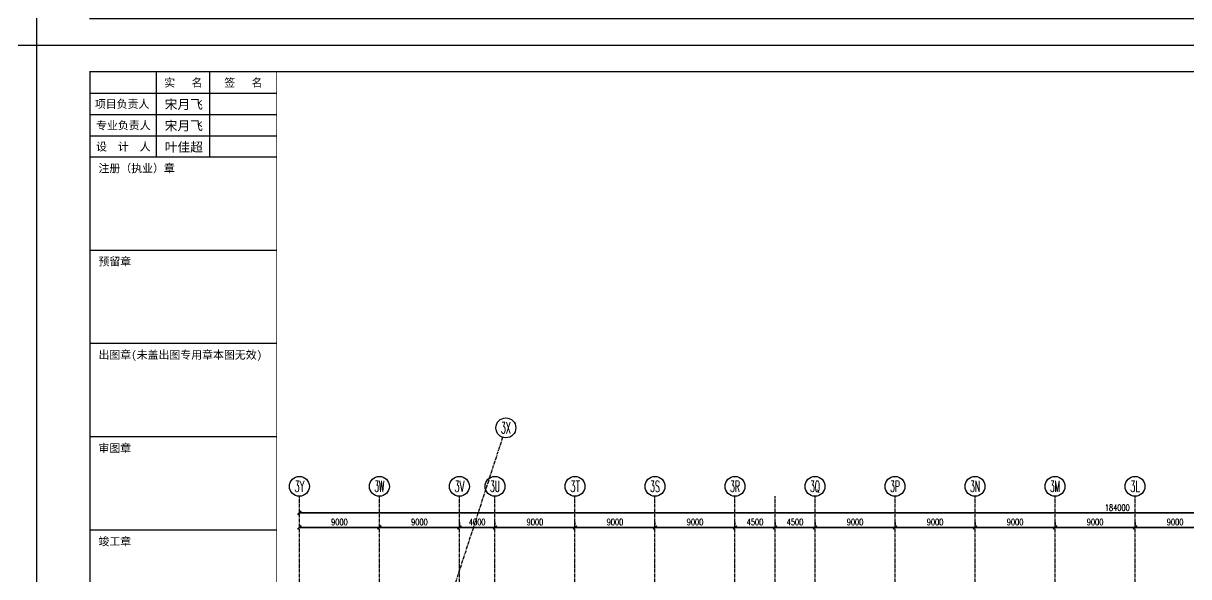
# Model space of a CAD drawing. Extents: x 782294 to 1727252, y -631030 to 17645.
# Drawn here: x 1473377 to 1604468, y -512591 to -450292 of the extents above; entities that cross this region are included whole.
import ezdxf
from ezdxf.enums import TextEntityAlignment as Align

# ---------------------------------------------------------------- set-up
doc = ezdxf.new("R2010")
doc.units = 0
doc.linetypes.add('CENTER', pattern=[2, 1.25, -0.25, 0.25, -0.25])
doc.layers.get('Defpoints').update_dxf_attribs({"color": 210})
for name, color, linetype in [('0-cxFrame', 155, 'Continuous'), ('3符号', 3, 'Continuous'), ('DIM', 173, 'Continuous'), ('DOTE', 1, 'CENTER'), ('qianming', 155, 'Continuous')]:
    doc.layers.add(name, color=color, linetype=linetype)
doc.layers.add('0-cxText', color=131, linetype='Continuous', lineweight=25)
doc.layers.add('砼柱', color=2, linetype='Continuous', lineweight=35)
doc.styles.add('_TCH_AXIS', font='COMPLEX', dxfattribs={"bigfont": 'GBCBIG'})
doc.styles.add('cx_biaoti', font='')
doc.styles.add('cx_tuming', font='simhei.ttf')
doc.styles.add('cx_tuqian1', font='')
doc.styles.add('DHTEXT-1', font='romans.shx', dxfattribs={"width": 0.7, "bigfont": 'chinese.shx'})
doc.styles.add('图框宋体', font='', dxfattribs={"width": 0.75})
doc.styles.add('黑体', font='simhei.ttf', dxfattribs={"height": 12})
doc.styles.get('cx_biaoti').set_extended_font_data('SimSun')
doc.styles.get('cx_tuqian1').set_extended_font_data('SimSun')
doc.styles.get('图框宋体').set_extended_font_data('SimSun')
doc.dimstyles.new('ZN280', dxfattribs={"dimscale": 280, "dimtxt": 2.5, "dimasz": 1.5, "dimexe": 1, "dimexo": 2, "dimgap": 0.9, "dimtad": 1, "dimdec": 0, "dimdsep": 46, "dimtxsty": 'DHTEXT-1', "dimblk": 'ARCHTICK', "dimcen": 2.5, "dimclrd": 173, "dimclre": 173, "dimclrt": 7, "dimazin": 2, "dimtfac": 1, "dimtdec": 0, "dimtix": 1, "dimtmove": 2, "dimatfit": 3, "dimfxl": 0, "dimarcsym": 0})

# ---------------------------------------------------------------- blocks, each defined once
blk = doc.blocks.new('zjcx_lan_xinxi(Dragon)')
for p, q in [((7000, -3200), (0, -3200)), ((7000, -6700), (0, -6700)), ((7000, -10200), (0, -10200)), ((7000, -13700), (0, -13700)), ((7000, -17200), (0, -17200))]:
    blk.add_line(p, q)
at = {"const_width": 25}
blk.add_lwpolyline([(0, -20700), (7000, -20700), (7000, 0), (0, 0)], close=True, dxfattribs=at)
for points in [[(2500, -3200), (2500, 0)], [(4500, -3200), (4500, 0)], [(0, -800), (7000, -800)], [(0, -1600), (7000, -1600)], [(0, -2400), (7000, -2400)]]:
    blk.add_lwpolyline(points)
for points in [[(7000, -3200), (7000, 0)], [(0, -3200), (7000, -3200)], [(0, -20700), (7000, -20700), (7000, -3200)], [(0, -20700), (7000, -20700)]]:
    blk.add_lwpolyline(points, dxfattribs=at)
at = {"style": '图框宋体'}
for s, p in [('实   名', (3500, -400)), ('签   名', (5750, -400)), ('项目负责人', (1204, -1200)), ('专业负责人', (1250, -2000)), ('设  计  人', (1250, -2800))]:
    blk.add_text(s, height=300, dxfattribs=at).set_placement(p, align=Align.MIDDLE)
for s, p in [('注册（执业）章', (318, -3771)), ('预留章', (318, -7271)), ('出图章(未盖出图专用章本图无效)', (318, -10771)), ('审图章', (318, -14271)), ('竣工章', (318, -17771))]:
    blk.add_text(s, height=300, dxfattribs=at).set_placement(p)
blk = doc.blocks.new('T-信息(Dragon)')
at = {"layer": '0-cxFrame'}
blk.add_blockref('zjcx_lan_xinxi(Dragon)', (0, 0), dxfattribs=at)
at = {"layer": 'qianming', "color": 3, "style": 'cx_biaoti'}
for s, p in [('宋月飞', (3519, -1222)), ('宋月飞', (3519, -2022)), ('叶佳超', (3519, -2822))]:
    blk.add_text(s, height=350, dxfattribs=at).set_placement(p, align=Align.MIDDLE_CENTER)
blk = doc.blocks.new('TK22.A1 L(Dragon)')
at = {"layer": '0-cxFrame', "color": 7, "const_width": 0.5}
blk.add_lwpolyline([(0, 0), (-841, 0), (-841, 594), (0, 594)], close=True, dxfattribs=at)
at = {"layer": '0-cxFrame', "const_width": 0.5}
blk.add_lwpolyline([(-80, 10), (-821, 10), (-821, 584), (-80, 584)], close=True, dxfattribs=at)
at = {"layer": '0-cxFrame', "xscale": 0.01, "yscale": 0.01, "zscale": 0.01}
blk.add_blockref('T-信息(Dragon)', (-821, 584), dxfattribs=at)
at = {"style": '黑体', "flags": 4}
blk.add_attdef('图幅', text='', height=3.3, dxfattribs=at).set_placement((-40, 3), align=Align.RIGHT)
at = {"layer": '0-cxText', "flags": 4}
for tag, height, style, p in [('建设单位', 3.5, 'cx_tuming', (-45, 240)), ('项目名称', 3.5, 'cx_tuming', (-45, 210)), ('子项名称', 3.5, 'cx_tuming', (-45, 180)), ('工程编号', 3.3, 'cx_tuqian1', (-35, 165)), ('图名1', 3.5, 'cx_tuming', (-45, 87)), ('图名2', 3.5, 'cx_tuming', (-45, 79)), ('图名3', 3.5, 'cx_tuming', (-45, 71)), ('出图日期', 3.3, 'cx_tuqian1', (-39, 60)), ('专业', 3.3, 'cx_tuqian1', (-55, 52)), ('图号', 3.3, 'cx_tuqian1', (-55, 44)), ('版次', 3.3, 'cx_tuqian1', (-20, 44))]:
    blk.add_attdef(tag, text='', height=height, dxfattribs=dict(at, style=style)).set_placement(p, align=Align.MIDDLE)
at = {"layer": 'Defpoints', "color": 6, "flags": 4}
for tag, height, style, p in [('tufu', 3.3, '黑体', (-12, 12)), ('dwfname', 4, 'cx_tuqian1', (-80, 3))]:
    blk.add_attdef(tag, text='', height=height, dxfattribs=dict(at, style=style)).set_placement(p, align=Align.RIGHT)
blk = doc.blocks.new('卓越-轴号')
blk.add_circle((0, 0), 4)
at = {"color": 0, "style": '_TCH_AXIS', "width": 1.041667, "flags": 8}
blk.add_attdef('A', text='', height=4.48, dxfattribs=at).set_placement((-2, -2.24), (2, -2.24), align=Align.FIT)
blk = doc.blocks.new('_ArchTick')
at = {"color": 0, "linetype": 'ByBlock', "const_width": 0.4}
blk.add_lwpolyline([(-0.5, -0.5), (0.5, 0.5)], dxfattribs=at)
blk = doc.blocks.new('*D453')
at = {"layer": 'Defpoints', "color": 0, "ltscale": 2800, "transparency": 16777216}
for p in [(9000, 80275), (0, 79835), (9000, 79835)]:
    blk.add_point(p, dxfattribs=at)
at = {"layer": 'DIM', "color": 173, "linetype": 'ByBlock', "lineweight": -2, "ltscale": 2800, "transparency": 16777216}
for p, q in [((0, 80395), (0, 80555)), ((0, 80275), (9000, 80275)), ((9000, 80395), (9000, 80555))]:
    blk.add_line(p, q, dxfattribs=at)
at = {"layer": 'DIM', "color": 173, "lineweight": -2, "ltscale": 2800, "transparency": 16777216, "xscale": 420, "yscale": 420, "zscale": 420, "rotation": 180}
blk.add_blockref('_ArchTick', (0, 80275), dxfattribs=at)
at = {"layer": 'DIM', "color": 173, "lineweight": -2, "ltscale": 2800, "transparency": 16777216, "xscale": 420, "yscale": 420, "zscale": 420}
blk.add_blockref('_ArchTick', (9000, 80275), dxfattribs=at)
at = {"layer": 'DIM', "color": 7, "ltscale": 2800, "transparency": 16777216, "insert": (4500, 80877), "char_height": 700, "attachment_point": 5, "style": 'DHTEXT-1'}
blk.add_mtext('9000', dxfattribs=at)
blk = doc.blocks.new('*D454')
at = {"layer": 'Defpoints', "color": 0, "ltscale": 2800, "transparency": 16777216}
for p in [(18000, 80275), (18000, 80275), (9000, 79835)]:
    blk.add_point(p, dxfattribs=at)
at = {"layer": 'DIM', "color": 173, "linetype": 'ByBlock', "lineweight": -2, "ltscale": 2800, "transparency": 16777216}
for p, q in [((9000, 80395), (9000, 80555)), ((9000, 80275), (18000, 80275)), ((18000, 80835), (18000, 80555))]:
    blk.add_line(p, q, dxfattribs=at)
at = {"layer": 'DIM', "color": 173, "lineweight": -2, "ltscale": 2800, "transparency": 16777216, "xscale": 420, "yscale": 420, "zscale": 420, "rotation": 180}
blk.add_blockref('_ArchTick', (9000, 80275), dxfattribs=at)
at = {"layer": 'DIM', "color": 173, "lineweight": -2, "ltscale": 2800, "transparency": 16777216, "xscale": 420, "yscale": 420, "zscale": 420}
blk.add_blockref('_ArchTick', (18000, 80275), dxfattribs=at)
at = {"layer": 'DIM', "color": 7, "ltscale": 2800, "transparency": 16777216, "insert": (13500, 80877), "char_height": 700, "attachment_point": 5, "style": 'DHTEXT-1'}
blk.add_mtext('9000', dxfattribs=at)
blk = doc.blocks.new('*D455')
at = {"layer": 'Defpoints', "color": 0, "ltscale": 2800, "transparency": 16777216}
for p in [(18000, 80275), (22000, 80275), (22000, 80275)]:
    blk.add_point(p, dxfattribs=at)
at = {"layer": 'DIM', "color": 173, "linetype": 'ByBlock', "lineweight": -2, "ltscale": 2800, "transparency": 16777216}
for p, q in [((18000, 80835), (18000, 80555)), ((18000, 80275), (22000, 80275)), ((22000, 80835), (22000, 80555))]:
    blk.add_line(p, q, dxfattribs=at)
at = {"layer": 'DIM', "color": 173, "lineweight": -2, "ltscale": 2800, "transparency": 16777216, "xscale": 420, "yscale": 420, "zscale": 420, "rotation": 180}
blk.add_blockref('_ArchTick', (18000, 80275), dxfattribs=at)
at = {"layer": 'DIM', "color": 173, "lineweight": -2, "ltscale": 2800, "transparency": 16777216, "xscale": 420, "yscale": 420, "zscale": 420}
blk.add_blockref('_ArchTick', (22000, 80275), dxfattribs=at)
at = {"layer": 'DIM', "color": 7, "ltscale": 2800, "transparency": 16777216, "insert": (20000, 80877), "char_height": 700, "attachment_point": 5, "style": 'DHTEXT-1'}
blk.add_mtext('4000', dxfattribs=at)
blk = doc.blocks.new('*D456')
at = {"layer": 'Defpoints', "color": 0, "ltscale": 2800, "transparency": 16777216}
for p in [(22000, 80275), (31000, 80275), (31000, 80275)]:
    blk.add_point(p, dxfattribs=at)
at = {"layer": 'DIM', "color": 173, "linetype": 'ByBlock', "lineweight": -2, "ltscale": 2800, "transparency": 16777216}
for p, q in [((22000, 80835), (22000, 80555)), ((22000, 80275), (31000, 80275)), ((31000, 80835), (31000, 80555))]:
    blk.add_line(p, q, dxfattribs=at)
at = {"layer": 'DIM', "color": 173, "lineweight": -2, "ltscale": 2800, "transparency": 16777216, "xscale": 420, "yscale": 420, "zscale": 420, "rotation": 180}
blk.add_blockref('_ArchTick', (22000, 80275), dxfattribs=at)
at = {"layer": 'DIM', "color": 173, "lineweight": -2, "ltscale": 2800, "transparency": 16777216, "xscale": 420, "yscale": 420, "zscale": 420}
blk.add_blockref('_ArchTick', (31000, 80275), dxfattribs=at)
at = {"layer": 'DIM', "color": 7, "ltscale": 2800, "transparency": 16777216, "insert": (26500, 80877), "char_height": 700, "attachment_point": 5, "style": 'DHTEXT-1'}
blk.add_mtext('9000', dxfattribs=at)
blk = doc.blocks.new('*D457')
at = {"layer": 'Defpoints', "color": 0, "ltscale": 2800, "transparency": 16777216}
for p in [(31000, 80275), (40000, 80275), (40000, 80275)]:
    blk.add_point(p, dxfattribs=at)
at = {"layer": 'DIM', "color": 173, "linetype": 'ByBlock', "lineweight": -2, "ltscale": 2800, "transparency": 16777216}
for p, q in [((31000, 80835), (31000, 80555)), ((31000, 80275), (40000, 80275)), ((40000, 80835), (40000, 80555))]:
    blk.add_line(p, q, dxfattribs=at)
at = {"layer": 'DIM', "color": 173, "lineweight": -2, "ltscale": 2800, "transparency": 16777216, "xscale": 420, "yscale": 420, "zscale": 420, "rotation": 180}
blk.add_blockref('_ArchTick', (31000, 80275), dxfattribs=at)
at = {"layer": 'DIM', "color": 173, "lineweight": -2, "ltscale": 2800, "transparency": 16777216, "xscale": 420, "yscale": 420, "zscale": 420}
blk.add_blockref('_ArchTick', (40000, 80275), dxfattribs=at)
at = {"layer": 'DIM', "color": 7, "ltscale": 2800, "transparency": 16777216, "insert": (35500, 80877), "char_height": 700, "attachment_point": 5, "style": 'DHTEXT-1'}
blk.add_mtext('9000', dxfattribs=at)
blk = doc.blocks.new('*D458')
at = {"layer": 'Defpoints', "color": 0, "ltscale": 2800, "transparency": 16777216}
for p in [(40000, 80275), (49000, 80275), (49000, 80275)]:
    blk.add_point(p, dxfattribs=at)
at = {"layer": 'DIM', "color": 173, "linetype": 'ByBlock', "lineweight": -2, "ltscale": 2800, "transparency": 16777216}
for p, q in [((40000, 80835), (40000, 80555)), ((40000, 80275), (49000, 80275)), ((49000, 80835), (49000, 80555))]:
    blk.add_line(p, q, dxfattribs=at)
at = {"layer": 'DIM', "color": 173, "lineweight": -2, "ltscale": 2800, "transparency": 16777216, "xscale": 420, "yscale": 420, "zscale": 420, "rotation": 180}
blk.add_blockref('_ArchTick', (40000, 80275), dxfattribs=at)
at = {"layer": 'DIM', "color": 173, "lineweight": -2, "ltscale": 2800, "transparency": 16777216, "xscale": 420, "yscale": 420, "zscale": 420}
blk.add_blockref('_ArchTick', (49000, 80275), dxfattribs=at)
at = {"layer": 'DIM', "color": 7, "ltscale": 2800, "transparency": 16777216, "insert": (44500, 80877), "char_height": 700, "attachment_point": 5, "style": 'DHTEXT-1'}
blk.add_mtext('9000', dxfattribs=at)
blk = doc.blocks.new('*D459')
at = {"layer": 'Defpoints', "color": 0, "ltscale": 2800, "transparency": 16777216}
for p in [(49000, 80275), (53500, 80275), (53500, 80275)]:
    blk.add_point(p, dxfattribs=at)
at = {"layer": 'DIM', "color": 173, "linetype": 'ByBlock', "lineweight": -2, "ltscale": 2800, "transparency": 16777216}
for p, q in [((49000, 80835), (49000, 80555)), ((49000, 80275), (53500, 80275)), ((53500, 80835), (53500, 80555))]:
    blk.add_line(p, q, dxfattribs=at)
at = {"layer": 'DIM', "color": 173, "lineweight": -2, "ltscale": 2800, "transparency": 16777216, "xscale": 420, "yscale": 420, "zscale": 420, "rotation": 180}
blk.add_blockref('_ArchTick', (49000, 80275), dxfattribs=at)
at = {"layer": 'DIM', "color": 173, "lineweight": -2, "ltscale": 2800, "transparency": 16777216, "xscale": 420, "yscale": 420, "zscale": 420}
blk.add_blockref('_ArchTick', (53500, 80275), dxfattribs=at)
at = {"layer": 'DIM', "color": 7, "ltscale": 2800, "transparency": 16777216, "insert": (51250, 80877), "char_height": 700, "attachment_point": 5, "style": 'DHTEXT-1'}
blk.add_mtext('4500', dxfattribs=at)
blk = doc.blocks.new('*D460')
at = {"layer": 'Defpoints', "color": 0, "ltscale": 2800, "transparency": 16777216}
for p in [(53500, 80275), (58000, 80275), (58000, 80275)]:
    blk.add_point(p, dxfattribs=at)
at = {"layer": 'DIM', "color": 173, "linetype": 'ByBlock', "lineweight": -2, "ltscale": 2800, "transparency": 16777216}
for p, q in [((53500, 80835), (53500, 80555)), ((53500, 80275), (58000, 80275)), ((58000, 80835), (58000, 80555))]:
    blk.add_line(p, q, dxfattribs=at)
at = {"layer": 'DIM', "color": 173, "lineweight": -2, "ltscale": 2800, "transparency": 16777216, "xscale": 420, "yscale": 420, "zscale": 420, "rotation": 180}
blk.add_blockref('_ArchTick', (53500, 80275), dxfattribs=at)
at = {"layer": 'DIM', "color": 173, "lineweight": -2, "ltscale": 2800, "transparency": 16777216, "xscale": 420, "yscale": 420, "zscale": 420}
blk.add_blockref('_ArchTick', (58000, 80275), dxfattribs=at)
at = {"layer": 'DIM', "color": 7, "ltscale": 2800, "transparency": 16777216, "insert": (55750, 80877), "char_height": 700, "attachment_point": 5, "style": 'DHTEXT-1'}
blk.add_mtext('4500', dxfattribs=at)
blk = doc.blocks.new('*D461')
at = {"layer": 'Defpoints', "color": 0, "ltscale": 2800, "transparency": 16777216}
for p in [(58000, 80275), (67000, 80275), (67000, 80275)]:
    blk.add_point(p, dxfattribs=at)
at = {"layer": 'DIM', "color": 173, "linetype": 'ByBlock', "lineweight": -2, "ltscale": 2800, "transparency": 16777216}
for p, q in [((58000, 80835), (58000, 80555)), ((58000, 80275), (67000, 80275)), ((67000, 80835), (67000, 80555))]:
    blk.add_line(p, q, dxfattribs=at)
at = {"layer": 'DIM', "color": 173, "lineweight": -2, "ltscale": 2800, "transparency": 16777216, "xscale": 420, "yscale": 420, "zscale": 420, "rotation": 180}
blk.add_blockref('_ArchTick', (58000, 80275), dxfattribs=at)
at = {"layer": 'DIM', "color": 173, "lineweight": -2, "ltscale": 2800, "transparency": 16777216, "xscale": 420, "yscale": 420, "zscale": 420}
blk.add_blockref('_ArchTick', (67000, 80275), dxfattribs=at)
at = {"layer": 'DIM', "color": 7, "ltscale": 2800, "transparency": 16777216, "insert": (62500, 80877), "char_height": 700, "attachment_point": 5, "style": 'DHTEXT-1'}
blk.add_mtext('9000', dxfattribs=at)
blk = doc.blocks.new('*D462')
at = {"layer": 'Defpoints', "color": 0, "ltscale": 2800, "transparency": 16777216}
for p in [(67000, 80275), (76000, 80275), (76000, 80275)]:
    blk.add_point(p, dxfattribs=at)
at = {"layer": 'DIM', "color": 173, "linetype": 'ByBlock', "lineweight": -2, "ltscale": 2800, "transparency": 16777216}
for p, q in [((67000, 80835), (67000, 80555)), ((67000, 80275), (76000, 80275)), ((76000, 80835), (76000, 80555))]:
    blk.add_line(p, q, dxfattribs=at)
at = {"layer": 'DIM', "color": 173, "lineweight": -2, "ltscale": 2800, "transparency": 16777216, "xscale": 420, "yscale": 420, "zscale": 420, "rotation": 180}
blk.add_blockref('_ArchTick', (67000, 80275), dxfattribs=at)
at = {"layer": 'DIM', "color": 173, "lineweight": -2, "ltscale": 2800, "transparency": 16777216, "xscale": 420, "yscale": 420, "zscale": 420}
blk.add_blockref('_ArchTick', (76000, 80275), dxfattribs=at)
at = {"layer": 'DIM', "color": 7, "ltscale": 2800, "transparency": 16777216, "insert": (71500, 80877), "char_height": 700, "attachment_point": 5, "style": 'DHTEXT-1'}
blk.add_mtext('9000', dxfattribs=at)
blk = doc.blocks.new('*D463')
at = {"layer": 'Defpoints', "color": 0, "ltscale": 2800, "transparency": 16777216}
for p in [(76000, 80275), (85000, 80275), (85000, 80275)]:
    blk.add_point(p, dxfattribs=at)
at = {"layer": 'DIM', "color": 173, "linetype": 'ByBlock', "lineweight": -2, "ltscale": 2800, "transparency": 16777216}
for p, q in [((76000, 80835), (76000, 80555)), ((76000, 80275), (85000, 80275)), ((85000, 80835), (85000, 80555))]:
    blk.add_line(p, q, dxfattribs=at)
at = {"layer": 'DIM', "color": 173, "lineweight": -2, "ltscale": 2800, "transparency": 16777216, "xscale": 420, "yscale": 420, "zscale": 420, "rotation": 180}
blk.add_blockref('_ArchTick', (76000, 80275), dxfattribs=at)
at = {"layer": 'DIM', "color": 173, "lineweight": -2, "ltscale": 2800, "transparency": 16777216, "xscale": 420, "yscale": 420, "zscale": 420}
blk.add_blockref('_ArchTick', (85000, 80275), dxfattribs=at)
at = {"layer": 'DIM', "color": 7, "ltscale": 2800, "transparency": 16777216, "insert": (80500, 80877), "char_height": 700, "attachment_point": 5, "style": 'DHTEXT-1'}
blk.add_mtext('9000', dxfattribs=at)
blk = doc.blocks.new('*D464')
at = {"layer": 'Defpoints', "color": 0, "ltscale": 2800, "transparency": 16777216}
for p in [(85000, 80275), (94000, 80275), (94000, 80275)]:
    blk.add_point(p, dxfattribs=at)
at = {"layer": 'DIM', "color": 173, "linetype": 'ByBlock', "lineweight": -2, "ltscale": 2800, "transparency": 16777216}
for p, q in [((85000, 80835), (85000, 80555)), ((85000, 80275), (94000, 80275)), ((94000, 80835), (94000, 80555))]:
    blk.add_line(p, q, dxfattribs=at)
at = {"layer": 'DIM', "color": 173, "lineweight": -2, "ltscale": 2800, "transparency": 16777216, "xscale": 420, "yscale": 420, "zscale": 420, "rotation": 180}
blk.add_blockref('_ArchTick', (85000, 80275), dxfattribs=at)
at = {"layer": 'DIM', "color": 173, "lineweight": -2, "ltscale": 2800, "transparency": 16777216, "xscale": 420, "yscale": 420, "zscale": 420}
blk.add_blockref('_ArchTick', (94000, 80275), dxfattribs=at)
at = {"layer": 'DIM', "color": 7, "ltscale": 2800, "transparency": 16777216, "insert": (89500, 80877), "char_height": 700, "attachment_point": 5, "style": 'DHTEXT-1'}
blk.add_mtext('9000', dxfattribs=at)
blk = doc.blocks.new('*D465')
at = {"layer": 'Defpoints', "color": 0, "ltscale": 2800, "transparency": 16777216}
for p in [(94000, 80275), (103000, 80275), (103000, 80275)]:
    blk.add_point(p, dxfattribs=at)
at = {"layer": 'DIM', "color": 173, "linetype": 'ByBlock', "lineweight": -2, "ltscale": 2800, "transparency": 16777216}
for p, q in [((94000, 80835), (94000, 80555)), ((94000, 80275), (103000, 80275)), ((103000, 80835), (103000, 80555))]:
    blk.add_line(p, q, dxfattribs=at)
at = {"layer": 'DIM', "color": 173, "lineweight": -2, "ltscale": 2800, "transparency": 16777216, "xscale": 420, "yscale": 420, "zscale": 420, "rotation": 180}
blk.add_blockref('_ArchTick', (94000, 80275), dxfattribs=at)
at = {"layer": 'DIM', "color": 173, "lineweight": -2, "ltscale": 2800, "transparency": 16777216, "xscale": 420, "yscale": 420, "zscale": 420}
blk.add_blockref('_ArchTick', (103000, 80275), dxfattribs=at)
at = {"layer": 'DIM', "color": 7, "ltscale": 2800, "transparency": 16777216, "insert": (98500, 80877), "char_height": 700, "attachment_point": 5, "style": 'DHTEXT-1'}
blk.add_mtext('9000', dxfattribs=at)
blk = doc.blocks.new('*D486')
at = {"layer": 'Defpoints', "color": 0, "ltscale": 2800, "transparency": 16777216}
for p in [(0, 81455), (184000, 81904), (184000, 81455)]:
    blk.add_point(p, dxfattribs=at)
at = {"layer": 'DIM', "color": 173, "linetype": 'ByBlock', "lineweight": -2, "ltscale": 2800, "transparency": 16777216}
for p, q in [((0, 82015), (0, 82184)), ((0, 81904), (184000, 81904)), ((184000, 82015), (184000, 82184))]:
    blk.add_line(p, q, dxfattribs=at)
at = {"layer": 'DIM', "color": 173, "lineweight": -2, "ltscale": 2800, "transparency": 16777216, "xscale": 420, "yscale": 420, "zscale": 420, "rotation": 180}
blk.add_blockref('_ArchTick', (0, 81904), dxfattribs=at)
at = {"layer": 'DIM', "color": 173, "lineweight": -2, "ltscale": 2800, "transparency": 16777216, "xscale": 420, "yscale": 420, "zscale": 420}
blk.add_blockref('_ArchTick', (184000, 81904), dxfattribs=at)
at = {"layer": 'DIM', "color": 7, "ltscale": 2800, "transparency": 16777216, "insert": (92000, 82506), "char_height": 700, "attachment_point": 5, "style": 'DHTEXT-1'}
blk.add_mtext('184000', dxfattribs=at)
blk = doc.blocks.new('A$Cd7b80a86')
at = {"layer": 'DOTE', "ltscale": 280}
for p, q in [((0, -8180), (0, 83777.4)), ((9000, -8180), (9000, 83777.4)), ((18000, -8180), (18000, 83777.4)), ((22000, -8180), (22000, 83777.4)), ((31000, -8180), (31000, 83777.4)), ((40000, -8180), (40000, 83777.4)), ((49000, -8180), (49000, 83777.4)), ((53500, -8180), (53500, 83777.4)), ((58000, -8180), (58000, 83777.4)), ((67000, -8180), (67000, 83777.4)), ((76000, -8180), (76000, 83777.4)), ((85000, -8180), (85000, 83777.4)), ((94000, -8180), (94000, 83777.4))]:
    blk.add_line(p, q, dxfattribs=at)
blk.add_lwpolyline([(-2450.9, 12337.2), (22883.2, 90417.5)], dxfattribs=at)
at = {"layer": '3符号', "color": 7}
ref = blk.add_blockref('卓越-轴号', (23228.8, 91482.8), dxfattribs=dict(at, xscale=280, yscale=280, zscale=280))
ref.add_attrib('A', '3X', dxfattribs={"layer": '0', "color": 0, "height": 1254.4, "style": '_TCH_AXIS', "width": 0.506757}).set_placement((22668.8, 90855.6), (23788.8, 90855.6), align=Align.FIT)
ref = blk.add_blockref('卓越-轴号', (0, 84897.4), dxfattribs=dict(at, xscale=280, yscale=280, zscale=280))
ref.add_attrib('A', '3Y', dxfattribs={"layer": '0', "color": 0, "height": 1254.4, "style": '_TCH_AXIS', "width": 0.493421}).set_placement((-560, 84270.2), (560, 84270.2), align=Align.FIT)
ref = blk.add_blockref('卓越-轴号', (9000, 84897.4), dxfattribs=dict(at, xscale=280, yscale=280, zscale=280))
ref.add_attrib('A', '3W', dxfattribs={"layer": '0', "color": 0, "height": 1254.4, "style": '_TCH_AXIS', "width": 0.457317}).set_placement((8440, 84270.2), (9560, 84270.2), align=Align.FIT)
ref = blk.add_blockref('卓越-轴号', (18000, 84897.4), dxfattribs=dict(at, xscale=280, yscale=280, zscale=280))
ref.add_attrib('A', '3V', dxfattribs={"layer": '0', "color": 0, "height": 1254.4, "style": '_TCH_AXIS', "width": 0.506757}).set_placement((17440, 84270.2), (18560, 84270.2), align=Align.FIT)
ref = blk.add_blockref('卓越-轴号', (22000, 84897.4), dxfattribs=dict(at, xscale=280, yscale=280, zscale=280))
ref.add_attrib('A', '3U', dxfattribs={"layer": '0', "color": 0, "height": 1254.4, "style": '_TCH_AXIS', "width": 0.480769}).set_placement((21440, 84270.2), (22560, 84270.2), align=Align.FIT)
ref = blk.add_blockref('卓越-轴号', (31000, 84897.4), dxfattribs=dict(at, xscale=280, yscale=280, zscale=280))
ref.add_attrib('A', '3T', dxfattribs={"layer": '0', "color": 0, "height": 1254.4, "style": '_TCH_AXIS', "width": 0.551471}).set_placement((30440, 84270.2), (31560, 84270.2), align=Align.FIT)
ref = blk.add_blockref('卓越-轴号', (40000, 84897.4), dxfattribs=dict(at, xscale=280, yscale=280, zscale=280))
ref.add_attrib('A', '3S', dxfattribs={"layer": '0', "color": 0, "height": 1254.4, "style": '_TCH_AXIS', "width": 0.568182}).set_placement((39440, 84270.2), (40560, 84270.2), align=Align.FIT)
ref = blk.add_blockref('卓越-轴号', (49000, 84897.4), dxfattribs=dict(at, xscale=280, yscale=280, zscale=280))
ref.add_attrib('A', '3R', dxfattribs={"layer": '0', "color": 0, "height": 1254.4, "style": '_TCH_AXIS', "width": 0.506757}).set_placement((48440, 84270.2), (49560, 84270.2), align=Align.FIT)
ref = blk.add_blockref('卓越-轴号', (58000, 84897.4), dxfattribs=dict(at, xscale=280, yscale=280, zscale=280))
ref.add_attrib('A', '3Q', dxfattribs={"layer": '0', "color": 0, "height": 1254.4, "style": '_TCH_AXIS', "width": 0.535714}).set_placement((57440, 84270.2), (58560, 84270.2), align=Align.FIT)
ref = blk.add_blockref('卓越-轴号', (67000, 84897.4), dxfattribs=dict(at, xscale=280, yscale=280, zscale=280))
ref.add_attrib('A', '3P', dxfattribs={"layer": '0', "color": 0, "height": 1254.4, "style": '_TCH_AXIS', "width": 0.520833}).set_placement((66440, 84270.2), (67560, 84270.2), align=Align.FIT)
ref = blk.add_blockref('卓越-轴号', (76000, 84897.4), dxfattribs=dict(at, xscale=280, yscale=280, zscale=280))
ref.add_attrib('A', '3N', dxfattribs={"layer": '0', "color": 0, "height": 1254.4, "style": '_TCH_AXIS', "width": 0.493421}).set_placement((75440, 84270.2), (76560, 84270.2), align=Align.FIT)
ref = blk.add_blockref('卓越-轴号', (85000, 84897.4), dxfattribs=dict(at, xscale=280, yscale=280, zscale=280))
ref.add_attrib('A', '3M', dxfattribs={"layer": '0', "color": 0, "height": 1254.4, "style": '_TCH_AXIS', "width": 0.46875}).set_placement((84440, 84270.2), (85560, 84270.2), align=Align.FIT)
ref = blk.add_blockref('卓越-轴号', (94000, 84897.4), dxfattribs=dict(at, xscale=280, yscale=280, zscale=280))
ref.add_attrib('A', '3L', dxfattribs={"layer": '0', "color": 0, "height": 1254.4, "style": '_TCH_AXIS', "width": 0.551471}).set_placement((93440, 84270.2), (94560, 84270.2), align=Align.FIT)
at = {"layer": 'DIM', "ltscale": 2800}
for p1, p2, distance, picture, middle in [((0, 81454.9), (184000, 81454.9), 448.6, '*D486', (92000, 82505.6)), ((0, 79835.2), (9000, 79835.2), 439.8, '*D453', (4500, 80877))]:
    dim = blk.add_aligned_dim(p1=p1, p2=p2, distance=distance, dimstyle='ZN280', dxfattribs=at)
    dim.commit()
    dim.dimension.update_dxf_attribs({"geometry": picture, "text_midpoint": middle})
for base, p1, p2, picture, middle in [((18000, 80275), (9000, 79835.2), (18000, 80275), '*D454', (13500, 80877)), ((22000, 80275), (18000, 80275), (22000, 80275), '*D455', (20000, 80877)), ((31000, 80275), (22000, 80275), (31000, 80275), '*D456', (26500, 80877)), ((40000, 80275), (31000, 80275), (40000, 80275), '*D457', (35500, 80877)), ((49000, 80275), (40000, 80275), (49000, 80275), '*D458', (44500, 80877)), ((53500, 80275), (49000, 80275), (53500, 80275), '*D459', (51250, 80877)), ((58000, 80275), (53500, 80275), (58000, 80275), '*D460', (55750, 80877)), ((67000, 80275), (58000, 80275), (67000, 80275), '*D461', (62500, 80877)), ((76000, 80275), (67000, 80275), (76000, 80275), '*D462', (71500, 80877)), ((85000, 80275), (76000, 80275), (85000, 80275), '*D463', (80500, 80877)), ((94000, 80275), (85000, 80275), (94000, 80275), '*D464', (89500, 80877)), ((103000, 80275), (94000, 80275), (103000, 80275), '*D465', (98500, 80877))]:
    dim = blk.add_linear_dim(base=base, p1=p1, p2=p2, angle=180, dimstyle='ZN280', dxfattribs=at)
    dim.commit()
    dim.dimension.update_dxf_attribs({"geometry": picture, "text_midpoint": middle})

msp = doc.modelspace()

# ---------------------------------------------------------------- block references
at = {"layer": '0-cxFrame', "xscale": 300, "yscale": 300, "zscale": 300}
for p in [(1474876.7, -452755.4), (1727176.7, -452755.4), (1474876.7, -630955.4), (1727176.7, -630955.4)]:
    msp.add_blockref('TK22.A1 L(Dragon)', p, dxfattribs=at)
at = {"layer": '砼柱', "ltscale": 500}
msp.add_blockref('A$Cd7b80a86', (1504432.7, -587318.4), dxfattribs=at)

doc.saveas('drawing.dxf')
